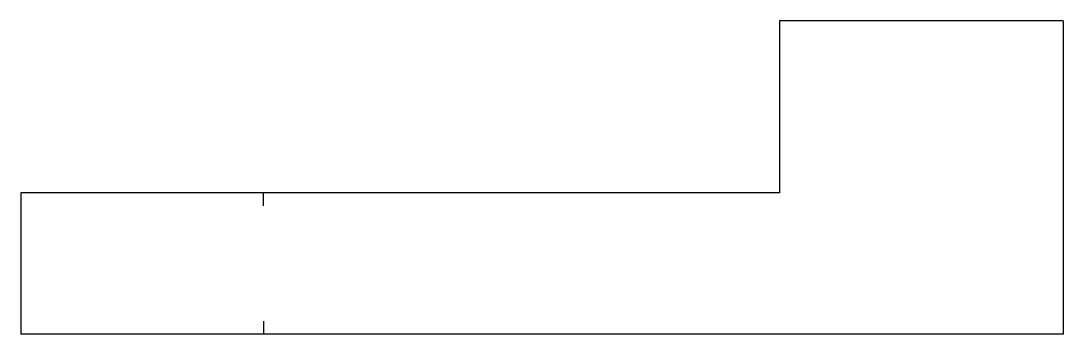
# Model space of a CAD drawing. Extents: x 4472 to 4712, y -784 to -712.
import ezdxf

# ---------------------------------------------------------------- set-up
doc = ezdxf.new("R2010")
doc.units = 0
doc.header["$LTSCALE"] = 12
doc.header["$MEASUREMENT"] = 0
doc.layers.add('MARKING', color=11, linetype='CONTINUOUS')
doc.layers.add('SHELL', color=40, linetype='CONTINUOUS')

msp = doc.modelspace()

# ---------------------------------------------------------------- linework, layer by layer
at = {"layer": 'MARKING'}
for p, q in [((4528.38, -754.88), (4528.38, -751.88)), ((4528.38, -781.38), (4528.38, -784.38))]:
    msp.add_line(p, q, dxfattribs=at)
at = {"layer": 'SHELL'}
for p, q in [((4712.48, -712.38), (4647.18, -712.38)), ((4647.18, -712.38), (4647.18, -751.88)), ((4712.48, -712.38), (4712.48, -784.38)), ((4472.48, -751.88), (4472.48, -784.38)), ((4647.18, -751.88), (4472.48, -751.88)), ((4712.48, -784.38), (4472.48, -784.38))]:
    msp.add_line(p, q, dxfattribs=at)

doc.saveas('drawing.dxf')
